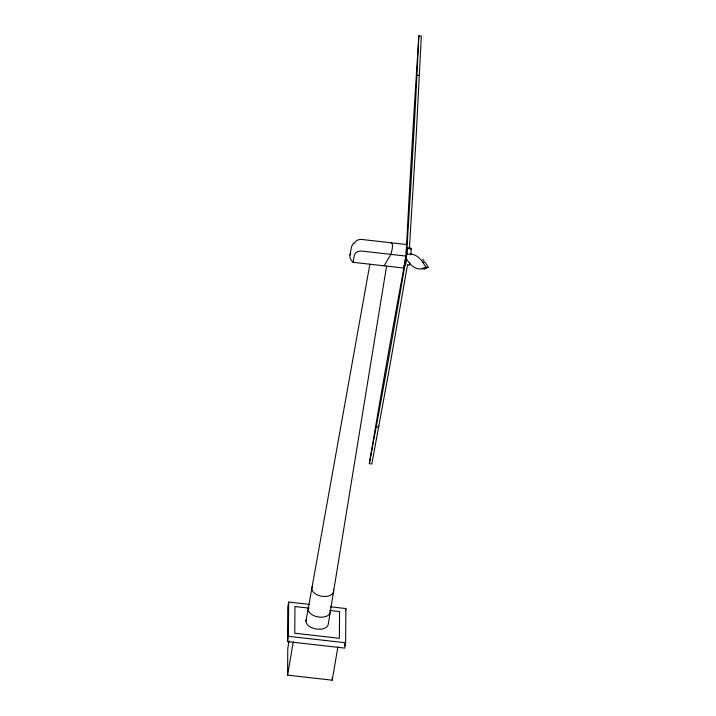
<?xml version="1.0" encoding="UTF-8"?>
<svg xmlns="http://www.w3.org/2000/svg" width="716" height="716" viewBox="0 0 716 716"><rect width="100%" height="100%" fill="white"/><g stroke="black" fill="none" stroke-linecap="round" stroke-linejoin="round"><path stroke-width="1.07" d="M330.479 606.792L345.882 608.537L345.649 642.78L344.736 648.096L287.519 641.617L287.751 607.374L288.664 602.058L309.572 604.42M337.916 646.843L332.215 680.2L287.59 675.143L287.778 648.445L289.067 640.909M287.519 641.617L288.432 636.3L288.664 602.058M332.215 680.2L332.224 677.971M344.754 645.895L344.772 643.684M350.715 253.16A16.065 9.442 9.7 0 0 353.113 262.316L403.931 268.07L403.94 265.958M409.391 248.524L416.005 139.405L421.33 36.077L418.851 35.8L416.354 86.699A1732.129 134.313 -83.5 0 1 406.912 248.246L407.144 247.745L410.868 248.166L411.127 248.935A8.762 0.68 -83.5 0 1 410.93 253.831L410.823 254.905M418.851 35.8L415.289 91.469A1889.157 146.485 -83.5 0 0 406.33 250.842A8.762 0.68 -83.5 0 0 406.026 252.757M405.918 257.205C405.516 263.452 407.377 251.558 406.294 254.395M386.586 266.03L328.34 623.681A11.286 6.632 9.7 0 1 315.649 628.89A11.286 6.632 9.7 0 1 306.367 619.465M407.538 264.598L389.611 367.227L371.81 463.959L369.331 463.673L378.308 410.787A1732.129 134.313 -83.5 0 1 405.104 261.43A8.762 0.68 -83.5 0 1 405.256 259.416M349.945 255.102L351.628 246.429L353.588 243.073M353.113 262.316L354.25 255.63A6.623 5.334 0.4 0 1 361.723 251.083L405.972 256.095L403.931 268.07M287.59 675.143L293.291 641.796M345.524 610.667L345.882 608.537M305.974 621.148L369.886 264.132M369.331 463.673L378.209 416.077A1889.157 146.485 -83.5 0 0 405.059 264.311A8.762 0.68 -83.5 0 0 406.437 260.069L406.581 259.022A1717.371 133.167 -83.5 0 0 420.722 268.921L426.002 267.292L428.481 267.569L425.626 262.933M410.635 248.667L410.868 248.166M384.098 265.824L390.9 254.395L392.046 249.759A15.358 3.884 -68.8 0 0 392.091 243.619L390.981 242.769M424.937 268.93L426.691 268.384M416.936 75.225L419.415 75.502M407.144 247.745L407.404 248.515L411.127 248.935M422.691 262.047L425.17 262.333M421.921 268.733L424.4 269.01M376.222 426.852L378.701 427.13L378.675 425.367M309.088 608.144L294.938 606.542L294.75 633.239L339.375 638.296L339.563 611.589L329.763 610.48M288.432 636.3L345.649 642.78M422.655 259.29L424.158 260.982M426.002 267.292L421.679 260.705A1873.065 145.241 -83.5 0 0 407.109 254.484L407.207 253.41A8.762 0.68 -83.5 0 0 407.404 248.515M330.291 611.697A11.188 6.578 9.7 0 1 317.707 616.861A11.188 6.578 9.7 0 1 308.507 607.517M405.972 256.095A16.065 1.244 -83.5 0 0 406.053 244.478L361.804 239.466A6.623 5.334 0.4 0 0 354.51 243.324M409.847 262.414A8.762 0.68 -83.5 0 1 408.773 264.732M333.289 589.331A11.026 6.48 9.7 0 1 322.683 596.365A11.026 6.48 9.7 0 1 312.194 586.941"/></g></svg>
